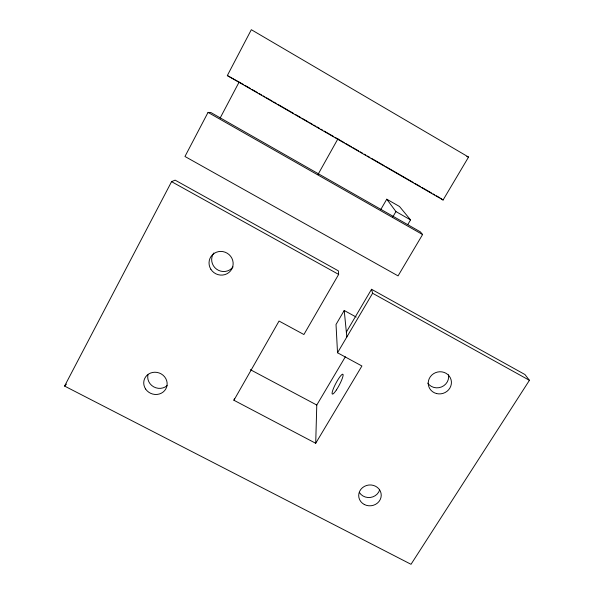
<?xml version="1.0" encoding="UTF-8"?>
<svg xmlns="http://www.w3.org/2000/svg" width="594" height="594" viewBox="0 0 594 594"><rect width="100%" height="100%" fill="white"/><g stroke="black" fill="none" stroke-linecap="round" stroke-linejoin="round"><path stroke-width="0.89" d="M234.474 398.537L233.917 400.259L315.704 443.28L316.78 405.034L345.344 356.801M346.354 332.068L371.532 289.285L524.955 374.539L529.425 380.323L411.018 564.3L64.575 386.07L171.577 181.66L175.119 180.138L338.342 270.834L338.647 274.413L303.898 334.526L279.046 321.05L233.917 400.259M208.034 112.407L184.964 156.482L398.062 275.883L422.586 234.548L420.366 231.853L210.781 112.489L208.034 112.407L422.586 234.548M227.324 75.564L251.329 29.7L468.555 157.068L443.072 200.022L227.324 75.564L243.258 84.37M220.129 118.08L239.063 82.172M318.035 174.421L337.927 138.825M380.732 209.637L386.768 199.205L399.51 206.489L410.536 219.899L407.774 224.599M392.723 217.077L395.938 211.568L386.768 199.205M356.155 317.048L344.216 310.484L336.026 324.495L337.526 352.769L361.909 365.993L315.704 443.28M337.526 352.769L372.601 293.265L371.532 289.285M64.575 386.07L66.483 384.095M466.787 156.564L468.555 157.068M250.341 369.668L316.78 405.034M171.577 181.66L338.647 274.413M372.601 293.265L529.425 380.323M395.938 211.568L410.536 219.899M244.862 85.298L250.468 88.536M252.071 89.456L257.677 92.694M259.281 93.622L261.687 95.003M263.291 95.931L264.894 96.852M266.498 97.78L272.104 101.017M273.708 101.938L276.106 103.326M277.71 104.247L293.74 113.499M295.337 114.419L300.95 117.657M302.554 118.577L308.16 121.815M309.764 122.743L312.169 124.124M313.766 125.052L315.369 125.973M316.973 126.901L319.379 128.289M320.983 129.21L322.579 130.138M324.183 131.059L333.798 136.605M335.402 137.533L344.216 142.619M345.819 143.54L351.425 146.777M353.029 147.706L358.635 150.935M360.239 151.864L362.644 153.252M364.248 154.173L365.852 155.101M367.448 156.022L369.854 157.41M371.458 158.331L384.281 165.733M385.877 166.654L413.127 182.373M414.723 183.294L420.337 186.531M421.94 187.459L431.548 193.005M433.152 193.926L434.756 194.854M436.36 195.775L439.567 197.624M440.369 198.084L443.072 200.022M344.216 310.484L346.837 336.969M379.655 489.864A11.041 10.224 -5.5 0 1 370.433 497.445A11.041 10.224 -5.5 0 1 359.459 492.582M448.492 374.784A11.405 10.803 -17.1 0 1 441.461 386.976A11.405 10.803 -17.1 0 1 427.777 383.152M167.144 385.61A11.538 10.818 19.9 0 1 153.638 386.813A11.538 10.818 19.9 0 1 147.951 374.814M233.034 266.921A11.873 11.509 29 0 1 216.61 269.201A11.873 11.509 29 0 1 213.825 252.985M364.285 504.477A11.279 10.425 -5.5 0 0 381.237 495.277A11.279 10.425 -5.5 0 0 364.374 486.404A11.279 10.425 -5.5 0 0 364.285 504.477M436.575 393.562A11.657 11.026 -17.1 0 0 451.098 379.87A11.657 11.026 -17.1 0 0 431.808 375.066A11.657 11.026 -17.1 0 0 436.575 393.562M210.863 269.268A12.147 11.761 28.6 0 0 231.734 269.127A12.147 11.761 28.6 0 0 220.678 251.418A12.147 11.761 28.6 0 0 210.863 269.268M145.604 389.011A11.798 11.041 19.7 0 0 165.867 388.84A11.798 11.041 19.7 0 0 154.841 372.23A11.798 11.041 19.7 0 0 145.604 389.011M336.412 389.916A11.219 1.908 -62.1 0 0 342.864 374.235A11.219 1.908 -62.1 0 0 333.531 388.283A11.219 1.908 -62.1 0 0 336.412 389.916"/></g></svg>
